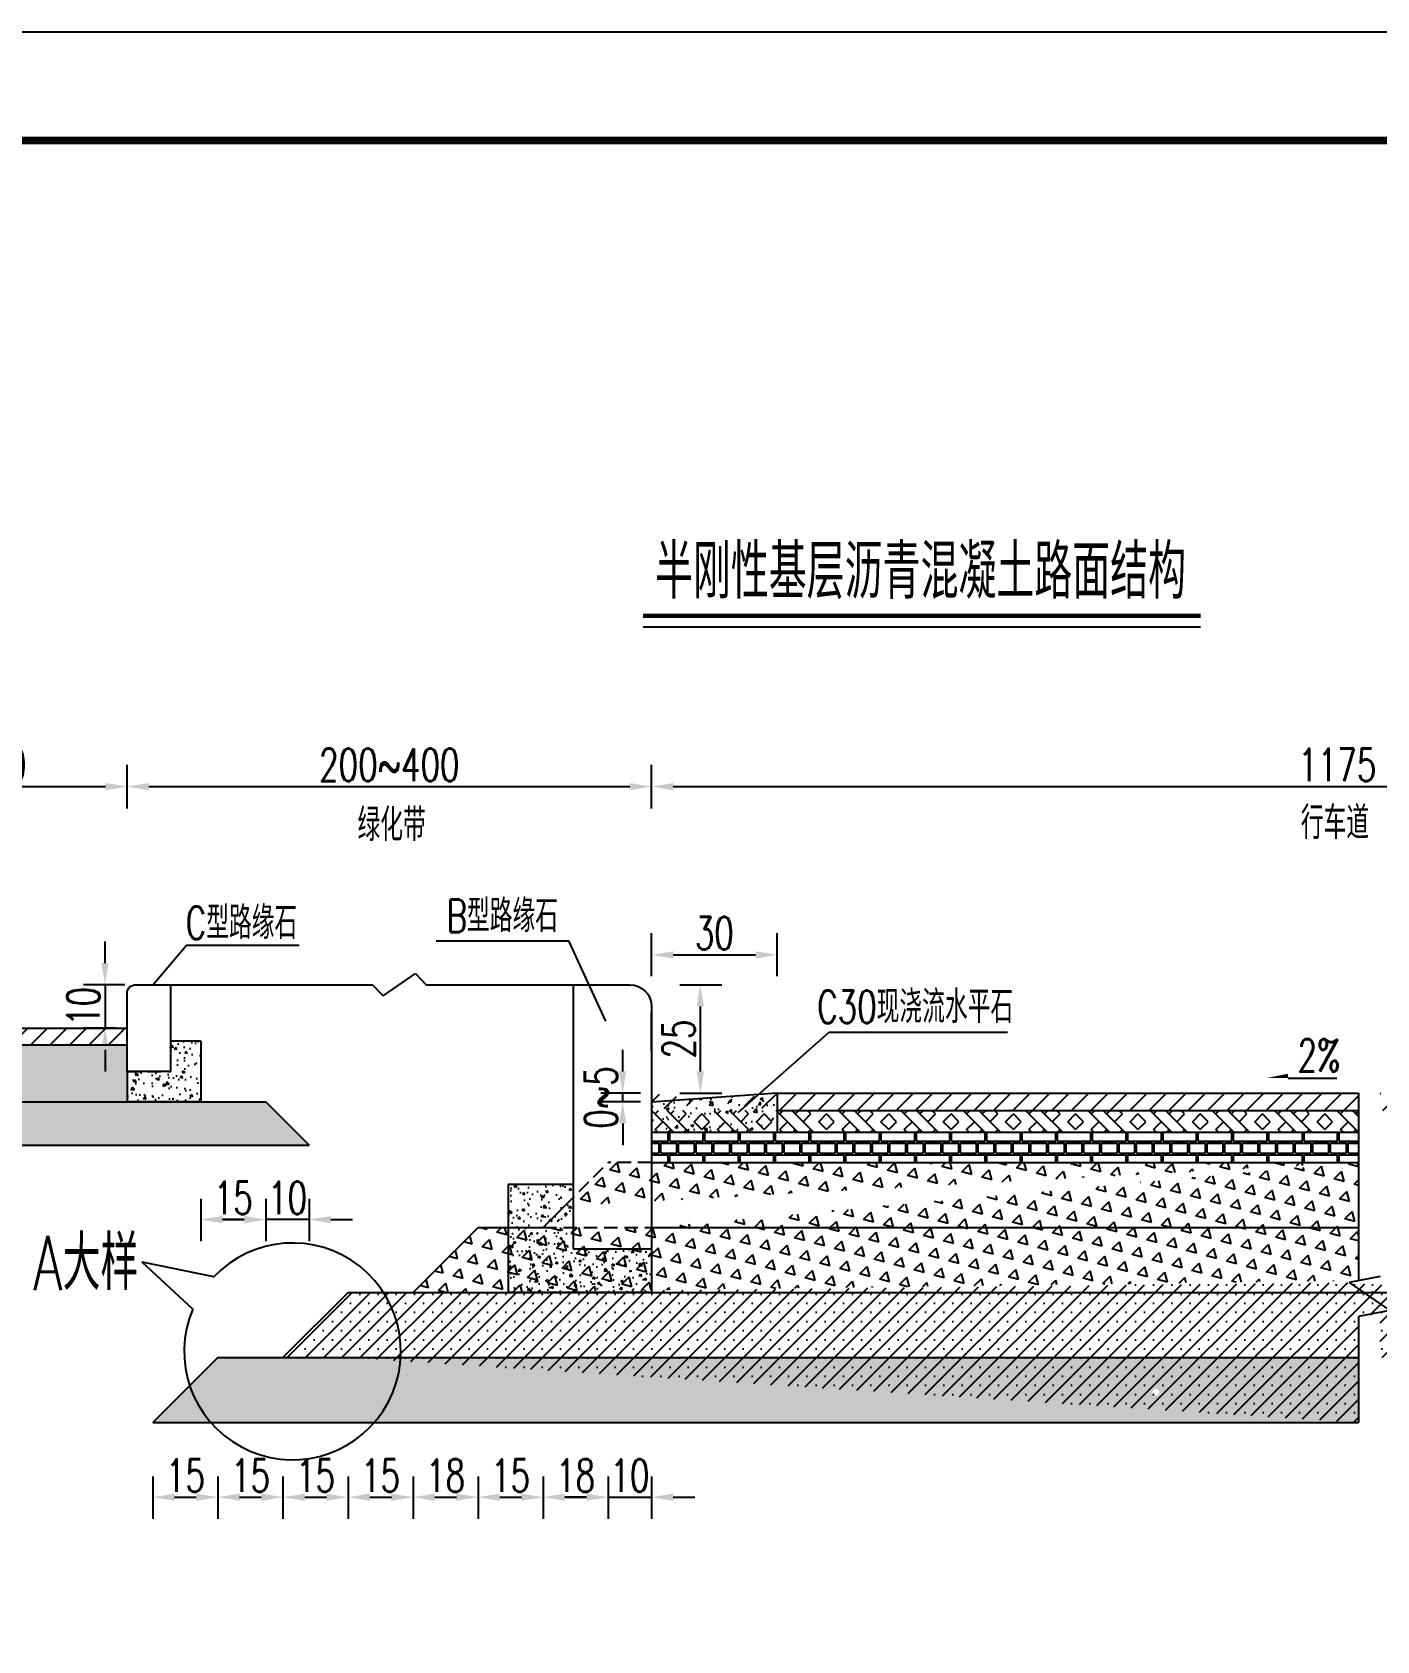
# Model space of a CAD drawing. Extents: x -728 to 112, y -1287 to -990.
# Drawn here: x -575.1 to -451.1, y -1138.3 to -989.8 of the extents above; entities that cross this region are included whole.
import ezdxf
from ezdxf.enums import TextEntityAlignment as Align

# ---------------------------------------------------------------- set-up
doc = ezdxf.new("R2010")
doc.units = 0
doc.header["$LTSCALE"] = 5
doc.header["$PDMODE"] = 32
doc.header["$PDSIZE"] = 0.3
doc.linetypes.add('HIDDEN', pattern=[0.375, 0.25, -0.125])
doc.layers.get('0').update_dxf_attribs({"linetype": 'CONTINUOUS'})
doc.layers.get('Defpoints').update_dxf_attribs({"linetype": 'CONTINUOUS'})
for name, color, linetype in [('1', 3, 'CONTINUOUS'), ('YOLLOW', 7, 'CONTINUOUS'), ('图框', 7, 'CONTINUOUS'), ('尺寸标注', 2, 'CONTINUOUS'), ('文字', 7, 'CONTINUOUS'), ('路面结构', 2, 'CONTINUOUS'), ('钢筋', 1, 'CONTINUOUS')]:
    doc.layers.add(name, color=color, linetype=linetype)
doc.layers.add('标注', color=4, linetype='CONTINUOUS', lineweight=15)
doc.styles.get("Standard").update_dxf_attribs({"font": 'simplex1.shx', "width": 0.7, "bigfont": 'hztxt.shx'})
doc.dimstyles.new('比例1：200', dxfattribs={"dimtxt": 3, "dimasz": 2, "dimexe": 2, "dimexo": 1, "dimgap": 0.5, "dimtad": 1, "dimlfac": 20, "dimzin": 13, "dimdsep": 46, "dimtxsty": 'Standard', "dimcen": -0.09, "dimclrd": 256, "dimclre": 256, "dimclrt": 7, "dimaunit": 1, "dimadec": 0, "dimazin": 2, "dimtfac": 0.0005, "dimtix": 1, "dimtmove": 2, "dimatfit": 3, "dimfxl": 0, "dimtolj": 1, "dimtzin": 13, "dimarcsym": 0})
pattern_1 = [(45, (-1822.9186, -1858.1006), (-0.841899, 0.841899), []), (45, (-1822.0767, -1858.1006), (-0.841899, 0.841899), [0, -1.190625])]
pattern_2 = [(105, (-1822.9186, -1858.1006), (-1.8400883, 0.4930504), [0.9525, -0.9525]), (165, (-1822.9186, -1858.1006), (-1.3470383, -1.347038), [0.9525, -0.9525]), (45, (-1823.8386, -1857.854), (-0.49305, 1.8400884), [0.9525, -0.9525])]

# ---------------------------------------------------------------- blocks, each defined once
blk = doc.blocks.new('*D3')
at = {"layer": 'Defpoints', "color": 0}
for p in [(-564, -1122.12), (-558, -1122.12), (-558, -1125.03)]:
    blk.add_point(p, dxfattribs=at)
at = {"layer": '标注', "lineweight": -2}
for p, q in [((-564, -1123.12), (-564, -1127.03)), ((-558, -1123.12), (-558, -1127.03)), ((-562, -1125.03), (-560, -1125.03))]:
    blk.add_line(p, q, dxfattribs=at)
at = {"layer": '标注'}
for points in [[(-562, -1124.7), (-562, -1125.36), (-564, -1125.03)], [(-560, -1124.7), (-560, -1125.36), (-558, -1125.03)]]:
    blk.add_solid(points, dxfattribs=at)
at = {"layer": '标注', "color": 7, "insert": (-561, -1123.03), "char_height": 3, "attachment_point": 5}
blk.add_mtext('\\A1;15', dxfattribs=at)
blk = doc.blocks.new('*D4')
at = {"layer": 'Defpoints', "color": 0}
for p in [(-558, -1122.12), (-552, -1122.12), (-552, -1125.03)]:
    blk.add_point(p, dxfattribs=at)
at = {"layer": '标注', "lineweight": -2}
for p, q in [((-558, -1123.12), (-558, -1127.03)), ((-552, -1123.12), (-552, -1127.03)), ((-556, -1125.03), (-554, -1125.03))]:
    blk.add_line(p, q, dxfattribs=at)
at = {"layer": '标注'}
for points in [[(-556, -1124.7), (-556, -1125.36), (-558, -1125.03)], [(-554, -1124.7), (-554, -1125.36), (-552, -1125.03)]]:
    blk.add_solid(points, dxfattribs=at)
at = {"layer": '标注', "color": 7, "insert": (-555, -1123.03), "char_height": 3, "attachment_point": 5}
blk.add_mtext('\\A1;15', dxfattribs=at)
blk = doc.blocks.new('*D5')
at = {"layer": 'Defpoints', "color": 0}
for p in [(-552, -1122.12), (-546, -1122.12), (-546, -1125.03)]:
    blk.add_point(p, dxfattribs=at)
at = {"layer": '标注', "lineweight": -2}
for p, q in [((-552, -1123.12), (-552, -1127.03)), ((-546, -1123.12), (-546, -1127.03)), ((-550, -1125.03), (-548, -1125.03))]:
    blk.add_line(p, q, dxfattribs=at)
at = {"layer": '标注'}
for points in [[(-550, -1124.7), (-550, -1125.36), (-552, -1125.03)], [(-548, -1124.7), (-548, -1125.36), (-546, -1125.03)]]:
    blk.add_solid(points, dxfattribs=at)
at = {"layer": '标注', "color": 7, "insert": (-549, -1123.03), "char_height": 3, "attachment_point": 5}
blk.add_mtext('\\A1;15', dxfattribs=at)
blk = doc.blocks.new('*D6')
at = {"layer": 'Defpoints', "color": 0}
for p in [(-546, -1122.12), (-540, -1122.12), (-540, -1125.03)]:
    blk.add_point(p, dxfattribs=at)
at = {"layer": '标注', "lineweight": -2}
for p, q in [((-546, -1123.12), (-546, -1127.03)), ((-540, -1123.12), (-540, -1127.03)), ((-544, -1125.03), (-542, -1125.03))]:
    blk.add_line(p, q, dxfattribs=at)
at = {"layer": '标注'}
for points in [[(-544, -1124.7), (-544, -1125.36), (-546, -1125.03)], [(-542, -1124.7), (-542, -1125.36), (-540, -1125.03)]]:
    blk.add_solid(points, dxfattribs=at)
at = {"layer": '标注', "color": 7, "insert": (-543, -1123.03), "char_height": 3, "attachment_point": 5}
blk.add_mtext('\\A1;15', dxfattribs=at)
blk = doc.blocks.new('*D7')
at = {"layer": 'Defpoints', "color": 0}
for p in [(-540, -1122.12), (-534, -1122.12), (-534, -1125.03)]:
    blk.add_point(p, dxfattribs=at)
at = {"layer": '标注', "lineweight": -2}
for p, q in [((-540, -1123.12), (-540, -1127.03)), ((-534, -1123.12), (-534, -1127.03)), ((-538, -1125.03), (-536, -1125.03))]:
    blk.add_line(p, q, dxfattribs=at)
at = {"layer": '标注'}
for points in [[(-538, -1124.7), (-538, -1125.36), (-540, -1125.03)], [(-536, -1124.7), (-536, -1125.36), (-534, -1125.03)]]:
    blk.add_solid(points, dxfattribs=at)
at = {"layer": '标注', "color": 7, "insert": (-537, -1123.03), "char_height": 3, "attachment_point": 5}
blk.add_mtext('\\A1;18', dxfattribs=at)
blk = doc.blocks.new('*D8')
at = {"layer": 'Defpoints', "color": 0}
for p in [(-534, -1122.12), (-528, -1122.12), (-528, -1125.03)]:
    blk.add_point(p, dxfattribs=at)
at = {"layer": '标注', "lineweight": -2}
for p, q in [((-534, -1123.12), (-534, -1127.03)), ((-528, -1123.12), (-528, -1127.03)), ((-532, -1125.03), (-530, -1125.03))]:
    blk.add_line(p, q, dxfattribs=at)
at = {"layer": '标注'}
for points in [[(-532, -1124.7), (-532, -1125.36), (-534, -1125.03)], [(-530, -1124.7), (-530, -1125.36), (-528, -1125.03)]]:
    blk.add_solid(points, dxfattribs=at)
at = {"layer": '标注', "color": 7, "insert": (-531, -1123.03), "char_height": 3, "attachment_point": 5}
blk.add_mtext('\\A1;15', dxfattribs=at)
blk = doc.blocks.new('*D9')
at = {"layer": 'Defpoints', "color": 0}
for p in [(-528, -1122.12), (-522, -1122.12), (-522, -1125.03)]:
    blk.add_point(p, dxfattribs=at)
at = {"layer": '标注', "lineweight": -2}
for p, q in [((-528, -1123.12), (-528, -1127.03)), ((-522, -1123.12), (-522, -1127.03)), ((-526, -1125.03), (-524, -1125.03))]:
    blk.add_line(p, q, dxfattribs=at)
at = {"layer": '标注'}
for points in [[(-526, -1124.7), (-526, -1125.36), (-528, -1125.03)], [(-524, -1124.7), (-524, -1125.36), (-522, -1125.03)]]:
    blk.add_solid(points, dxfattribs=at)
at = {"layer": '标注', "color": 7, "insert": (-525, -1123.03), "char_height": 3, "attachment_point": 5}
blk.add_mtext('\\A1;18', dxfattribs=at)
blk = doc.blocks.new('*D10')
at = {"layer": 'Defpoints', "color": 0}
for p in [(-522, -1122.12), (-518, -1122.12), (-518, -1125.03)]:
    blk.add_point(p, dxfattribs=at)
at = {"layer": '标注', "lineweight": -2}
for p, q in [((-522, -1123.12), (-522, -1127.03)), ((-518, -1123.12), (-518, -1127.03)), ((-524, -1125.03), (-526, -1125.03)), ((-522, -1125.03), (-518, -1125.03)), ((-516, -1125.03), (-514, -1125.03))]:
    blk.add_line(p, q, dxfattribs=at)
at = {"layer": '标注'}
for points in [[(-524, -1124.7), (-524, -1125.36), (-522, -1125.03)], [(-516, -1124.7), (-516, -1125.36), (-518, -1125.03)]]:
    blk.add_solid(points, dxfattribs=at)
at = {"layer": '标注', "color": 7, "insert": (-520, -1123.03), "char_height": 3, "attachment_point": 5}
blk.add_mtext('\\A1;10', dxfattribs=at)
blk = doc.blocks.new('*D20')
at = {"layer": 'Defpoints', "color": 0}
for p in [(-518, -1059.45), (-566.38, -1062.47), (-518, -1062.47)]:
    blk.add_point(p, dxfattribs=at)
at = {"layer": '标注', "lineweight": -2}
for p, q in [((-566.38, -1061.47), (-566.38, -1057.45)), ((-518, -1061.47), (-518, -1057.45)), ((-564.38, -1059.45), (-520, -1059.45))]:
    blk.add_line(p, q, dxfattribs=at)
at = {"layer": '标注'}
for points in [[(-564.38, -1059.12), (-564.38, -1059.78), (-566.38, -1059.45)], [(-520, -1059.12), (-520, -1059.78), (-518, -1059.45)]]:
    blk.add_solid(points, dxfattribs=at)
at = {"layer": '标注', "color": 7, "insert": (-542.19, -1057.45), "char_height": 3, "attachment_point": 5}
blk.add_mtext('\\A1;200~400', dxfattribs=at)
blk = doc.blocks.new('*D21')
at = {"layer": 'Defpoints', "color": 0}
for p in [(-391.43, -1059.45), (-518, -1062.47), (-391.43, -1062.47)]:
    blk.add_point(p, dxfattribs=at)
at = {"layer": '标注', "lineweight": -2}
for p, q in [((-518, -1061.47), (-518, -1057.45)), ((-391.43, -1061.47), (-391.43, -1057.45)), ((-516, -1059.45), (-393.43, -1059.45))]:
    blk.add_line(p, q, dxfattribs=at)
at = {"layer": '标注'}
for points in [[(-516, -1059.12), (-516, -1059.78), (-518, -1059.45)], [(-393.43, -1059.12), (-393.43, -1059.78), (-391.43, -1059.45)]]:
    blk.add_solid(points, dxfattribs=at)
at = {"layer": '标注', "color": 7, "insert": (-454.72, -1057.45), "char_height": 3, "attachment_point": 5}
blk.add_mtext('\\A1;1175', dxfattribs=at)
blk = doc.blocks.new('*D23')
at = {"layer": 'Defpoints', "color": 0}
for p in [(-516.39, -1077.74), (-516.39, -1087.74), (-513.5, -1087.74)]:
    blk.add_point(p, dxfattribs=at)
at = {"layer": '标注', "lineweight": -2}
for p, q in [((-515.39, -1077.74), (-511.5, -1077.74)), ((-513.5, -1079.74), (-513.5, -1085.74)), ((-515.39, -1087.74), (-511.5, -1087.74))]:
    blk.add_line(p, q, dxfattribs=at)
at = {"layer": '标注'}
for points in [[(-513.83, -1079.74), (-513.16, -1079.74), (-513.5, -1077.74)], [(-513.83, -1085.74), (-513.16, -1085.74), (-513.5, -1087.74)]]:
    blk.add_solid(points, dxfattribs=at)
at = {"layer": '标注', "color": 7, "insert": (-515.5, -1082.74), "char_height": 3, "attachment_point": 5, "rotation": 90}
blk.add_mtext('\\A1;25', dxfattribs=at)
blk = doc.blocks.new('*D25')
at = {"layer": 'Defpoints', "color": 0}
for p in [(-565.58, -1077.74), (-568.42, -1081.74), (-566.38, -1081.74)]:
    blk.add_point(p, dxfattribs=at)
at = {"layer": '标注', "lineweight": -2}
for p, q in [((-568.42, -1075.74), (-568.42, -1073.74)), ((-566.58, -1077.74), (-570.42, -1077.74)), ((-568.42, -1077.74), (-568.42, -1081.74)), ((-567.38, -1081.74), (-570.42, -1081.74)), ((-568.42, -1083.74), (-568.42, -1085.74))]:
    blk.add_line(p, q, dxfattribs=at)
at = {"layer": '标注'}
for points in [[(-568.76, -1075.74), (-568.09, -1075.74), (-568.42, -1077.74)], [(-568.76, -1083.74), (-568.09, -1083.74), (-568.42, -1081.74)]]:
    blk.add_solid(points, dxfattribs=at)
at = {"layer": '标注', "color": 7, "insert": (-570.42, -1079.74), "char_height": 3, "attachment_point": 5, "rotation": 90}
blk.add_mtext('\\A1;10', dxfattribs=at)
blk = doc.blocks.new('*D28')
at = {"layer": 'Defpoints', "color": 0}
for p in [(-553.58, -1096.48), (-549.58, -1096.48), (-553.58, -1099.41)]:
    blk.add_point(p, dxfattribs=at)
at = {"layer": '标注', "lineweight": -2}
for p, q in [((-553.58, -1097.48), (-553.58, -1101.41)), ((-549.58, -1097.48), (-549.58, -1101.41)), ((-555.58, -1099.41), (-557.58, -1099.41)), ((-549.58, -1099.41), (-553.58, -1099.41)), ((-547.58, -1099.41), (-545.58, -1099.41))]:
    blk.add_line(p, q, dxfattribs=at)
at = {"layer": '标注'}
for points in [[(-555.58, -1099.08), (-555.58, -1099.74), (-553.58, -1099.41)], [(-547.58, -1099.08), (-547.58, -1099.74), (-549.58, -1099.41)]]:
    blk.add_solid(points, dxfattribs=at)
at = {"layer": '标注', "color": 7, "insert": (-551.58, -1097.41), "char_height": 3, "attachment_point": 5}
blk.add_mtext('\\A1;10', dxfattribs=at)
blk = doc.blocks.new('*D30')
at = {"layer": 'Defpoints', "color": 0}
for p in [(-559.58, -1096.48), (-553.58, -1096.48), (-553.58, -1099.41)]:
    blk.add_point(p, dxfattribs=at)
at = {"layer": '标注', "lineweight": -2}
for p, q in [((-559.58, -1097.48), (-559.58, -1101.41)), ((-553.58, -1097.48), (-553.58, -1101.41)), ((-557.58, -1099.41), (-555.58, -1099.41))]:
    blk.add_line(p, q, dxfattribs=at)
at = {"layer": '标注'}
for points in [[(-557.58, -1099.08), (-557.58, -1099.74), (-559.58, -1099.41)], [(-555.58, -1099.08), (-555.58, -1099.74), (-553.58, -1099.41)]]:
    blk.add_solid(points, dxfattribs=at)
at = {"layer": '标注', "color": 7, "insert": (-556.58, -1097.41), "char_height": 3, "attachment_point": 5}
blk.add_mtext('\\A1;15', dxfattribs=at)
blk = doc.blocks.new('*D31')
at = {"layer": 'Defpoints', "color": 0}
for p in [(-566.38, -1059.45), (-590.35, -1062.47), (-566.38, -1062.47)]:
    blk.add_point(p, dxfattribs=at)
at = {"layer": '标注', "lineweight": -2}
for p, q in [((-590.35, -1061.47), (-590.35, -1057.45)), ((-566.38, -1061.47), (-566.38, -1057.45)), ((-588.35, -1059.45), (-568.38, -1059.45))]:
    blk.add_line(p, q, dxfattribs=at)
at = {"layer": '标注'}
for points in [[(-588.35, -1059.12), (-588.35, -1059.78), (-590.35, -1059.45)], [(-568.38, -1059.12), (-568.38, -1059.78), (-566.38, -1059.45)]]:
    blk.add_solid(points, dxfattribs=at)
at = {"layer": '标注', "color": 7, "insert": (-578.37, -1057.45), "char_height": 3, "attachment_point": 5}
blk.add_mtext('\\A1;150', dxfattribs=at)
blk = doc.blocks.new('*D32')
at = {"layer": 'Defpoints', "color": 0}
for p in [(-520.66, -1087.74), (-518, -1087.74), (-518, -1088.54)]:
    blk.add_point(p, dxfattribs=at)
at = {"layer": '标注', "lineweight": -2}
for p, q in [((-520.66, -1085.74), (-520.66, -1083.74)), ((-519, -1087.74), (-522.66, -1087.74)), ((-520.66, -1088.54), (-520.66, -1087.74)), ((-519, -1088.54), (-522.66, -1088.54)), ((-520.66, -1090.54), (-520.66, -1092.54))]:
    blk.add_line(p, q, dxfattribs=at)
at = {"layer": '标注'}
for points in [[(-521, -1085.74), (-520.33, -1085.74), (-520.66, -1087.74)], [(-521, -1090.54), (-520.33, -1090.54), (-520.66, -1088.54)]]:
    blk.add_solid(points, dxfattribs=at)
at = {"layer": '标注', "color": 7, "insert": (-522.66, -1088.14), "char_height": 3, "attachment_point": 5, "rotation": 90}
blk.add_mtext('\\A1;0~5', dxfattribs=at)
blk = doc.blocks.new('*D33')
at = {"layer": 'Defpoints', "color": 0}
for p in [(-506.4, -1074.98), (-518, -1077.95), (-506.4, -1077.95)]:
    blk.add_point(p, dxfattribs=at)
at = {"layer": '标注', "lineweight": -2}
for p, q in [((-518, -1076.95), (-518, -1072.98)), ((-506.4, -1076.95), (-506.4, -1072.98)), ((-516, -1074.98), (-508.4, -1074.98))]:
    blk.add_line(p, q, dxfattribs=at)
at = {"layer": '标注'}
for points in [[(-516, -1074.65), (-516, -1075.32), (-518, -1074.98)], [(-508.4, -1074.65), (-508.4, -1075.32), (-506.4, -1074.98)]]:
    blk.add_solid(points, dxfattribs=at)
at = {"layer": '标注', "color": 7, "insert": (-512.2, -1072.98), "char_height": 3, "attachment_point": 5}
blk.add_mtext('\\A1;30', dxfattribs=at)
blk = doc.blocks.new('123')
blk.add_lwpolyline([(-308.2, -1286.83), (-308.2, -989.83), (-728.2, -989.83), (-728.2, -1286.83)], close=True)

msp = doc.modelspace()

# ---------------------------------------------------------------- hatches: boundary and pattern name
at = {"layer": '尺寸标注'}
h = msp.add_hatch(dxfattribs=at)
h.set_pattern_fill('ANSI31', color=3, scale=0.4, style=0)
h.set_pattern_definition([(45, (3e-08, -39.2318), (-0.8980256, 0.8980256), [])])
h.paths.add_polyline_path([(-590.35026, -1081.73687), (-590.35026, -1083.27331), (-566.38499, -1083.27331), (-566.38499, -1081.73687)])
h = msp.add_hatch(dxfattribs=at)
h.set_pattern_fill('AR-CONC', color=256, scale=0.016, style=0)
h.set_pattern_definition([(50, (3e-08, -39.2318), (2.9149547, -0.2550254), [0.3048, -3.3528]), (355, (3e-08, -39.2318), (-0.563885, 3.056906), [0.24384, -2.68224]), (100.451, (0.243, -39.253), (2.35108, 2.801867), [0.25904, -2.84944]), (46.1842, (3e-08, -38.419), (4.337265, -0.672677), [0.4572, -5.0292]), (96.6356, (0.3614, -38.475), (3.798468, 3.958809), [0.38856, -4.27416]), (351.184, (3e-08, -38.419), (3.798474, 3.958802), [0.36576, -4.02336]), (21, (0.4064, -38.6222), (2.425838, -1.6362483), [0.3048, -3.3528]), (326, (0.4064, -38.6222), (0.9888325, 2.9470075), [0.24384, -2.68224]), (71.4514, (0.6086, -38.7585), (3.414664, 1.310766), [0.25904, -2.84944]), (37.5, (3e-08, -39.2318), (0.04941765, 1.3528806), [0, -2.649728, 0, -2.72288, 0, -2.6924]), (7.5, (3e-08, -39.2318), (1.0691146, 1.6028892), [0, -1.552448, 0, -2.588768, 0, -1.02616]), (327.5, (-0.9063, -39.2318), (2.1694495, -0.0916599), [0, -1.016, 0, -3.16992, 0, -4.20624]), (317.5, (-1.3127, -39.2318), (2.370067, 0.406824), [0, -1.3208, 0, -2.105152, 0, -2.98704])])
h.paths.add_polyline_path([(-647.43632, -1087.73687), (-647.43632, -1088.53687), (-566.38499, -1088.53687), (-566.38499, -1083.27331), (-590.35026, -1083.27331), (-590.35026, -1087.73687), (-593.55026, -1087.73687), (-593.55026, -1084.53687), (-644.23632, -1084.53687), (-644.23632, -1087.73687)])
at = {"layer": '尺寸标注', "linetype": 'Continuous', "ltscale": 2}
h = msp.add_hatch(dxfattribs=at)
h.set_pattern_fill('AR-CONC', color=256, scale=0.3, style=0)
h.set_pattern_definition([(130, (4115.0023, -66.6602), (-2.15178055, -0.1882564), [0.225, -2.475]), (185, (4115.0023, -66.6602), (0.416254, 2.2565764), [0.18, -1.98]), (79.5486, (4114.823, -66.676), (-1.7355281, 2.0683186), [0.1912206, -2.1034263]), (133.8158, (4115.0023, -66.0602), (-3.2017231, -0.496557), [0.3375, -3.7125]), (83.3644, (4114.7354, -66.1016), (-2.8039881, 2.9223536), [0.2868309, -3.155139]), (188.8158, (4115.0023, -66.0602), (-2.8039858, 2.9223558), [0.27, -2.97]), (159, (4114.7023, -66.2102), (-1.79072116, -1.2078567), [0.225, -2.475]), (214, (4114.7023, -66.2102), (-0.729946, 2.1754501), [0.18, -1.98]), (108.5486, (4114.553, -66.3109), (-2.5206679, 0.9675915), [0.1912206, -2.1034263]), (142.5, (4115.00225, -66.6602), (-0.03647957, 0.99868156), [0, -1.956, 0, -2.01, 0, -1.9875]), (172.5, (4115.0023, -66.6602), (-0.78920861, 1.18323514), [0, -1.146, 0, -1.911, 0, -0.7575]), (212.5, (4115.67125, -66.6602), (-1.60146731, -0.06766462), [0, -0.75, 0, -2.34, 0, -3.105]), (222.5, (4115.9713, -66.6602), (-1.7495585, 0.30031495), [0, -0.975, 0, -1.554, 0, -2.205])])
h.paths.add_polyline_path([(-566.38499, -1088.53687), (-559.58499, -1088.53687), (-559.58499, -1082.93687), (-562.38499, -1082.93687), (-562.38499, -1085.73687), (-566.38499, -1085.73687)])
at = {"layer": '尺寸标注'}
h = msp.add_hatch(dxfattribs=at)
h.set_pattern_fill('ANSI31', color=256, scale=0.4, style=0)
h.set_pattern_definition([(45, (-1010.5014, -654.2993), (-0.8980256, 0.8980256), [])])
edge = h.paths.add_edge_path()
edge.add_line((-506.40029, -1087.73687), (-452.76692, -1087.73687))
edge.add_line((-452.76692, -1087.73687), (-452.76692, -1089.33687))
edge.add_line((-506.40029, -1089.33687), (-452.76692, -1089.33687))
edge.add_line((-518.00092, -1087.73687), (-518.00092, -1089.33687))
h.paths.add_polyline_path([(-450.76692, -1087.73687), (-450.76692, -1089.33687), (-391.43258, -1089.33687), (-391.43258, -1087.73687)])
h = msp.add_hatch(dxfattribs=at)
h.set_pattern_fill('AR-CONC', color=256, scale=0.015, style=0)
h.set_pattern_definition([(50, (3e-08, -39.2318), (2.73277, -0.2390863), [0.28575, -3.14325]), (355, (3e-08, -39.2318), (-0.5286424, 2.8658496), [0.2286, -2.5146]), (100.451, (0.2277, -39.2517), (2.2041375, 2.6267503), [0.24285, -2.67135]), (46.1842, (3e-08, -38.4698), (4.066186, -0.630635), [0.428625, -4.714875]), (96.6356, (0.339, -38.5223), (3.561064, 3.711383), [0.364275, -4.007025]), (351.184, (3e-08, -38.4698), (3.561069, 3.711377), [0.3429, -3.7719]), (21, (0.381, -38.6603), (2.274223, -1.5339828), [0.28575, -3.14325]), (326, (0.381, -38.6603), (0.9270304, 2.7628195), [0.2286, -2.5146]), (71.4514, (0.5705, -38.788), (3.2012474, 1.228843), [0.24285, -2.67135]), (37.5, (3e-08, -39.2318), (0.04632905, 1.2683256), [0, -2.48412, 0, -2.5527, 0, -2.524125]), (7.5, (3e-08, -39.2318), (1.002295, 1.5027086), [0, -1.45542, 0, -2.42697, 0, -0.962025]), (327.5, (-0.8496, -39.2318), (2.0338589, -0.0859312), [0, -0.9525, 0, -2.9718, 0, -3.94335]), (317.5, (-1.2306, -39.2318), (2.2219377, 0.3813974), [0, -1.23825, 0, -1.97358, 0, -2.80035])])
h.paths.add_polyline_path([(-506.40029, -1091.33687), (-506.40029, -1087.73687), (-518.00092, -1088.56119), (-518.00092, -1089.33687), (-518.00092, -1091.33687)])
h = msp.add_hatch(dxfattribs=at)
h.set_pattern_fill('BOX', color=256, scale=0.16, angle=45, style=0)
h.set_pattern_definition([(135, (-1010.5014, -654.2993), (-2.873682, -2.873682), []), (135, (-1009.783, -653.581), (-2.873682, -2.873682), []), (45, (-1010.5014, -654.2993), (-2.873682, 2.873682), [-1.016, 1.016]), (45, (-1011.22, -653.581), (-2.873682, 2.873682), [-1.016, 1.016]), (45, (-1011.9383, -652.8624), (-2.873682, 2.873682), [1.016, -1.016]), (45, (-1012.6567, -652.144), (-2.873682, 2.873682), [1.016, -1.016]), (135, (-1009.0646, -652.8624), (-2.873682, -2.873682), [1.016, -1.016]), (135, (-1008.346, -652.144), (-2.873682, -2.873682), [1.016, -1.016])])
edge = h.paths.add_edge_path()
edge.add_line((-452.76692, -1089.33687), (-452.76692, -1091.33687))
edge.add_line((-518.00092, -1091.33687), (-452.76692, -1091.33687))
edge.add_line((-518.00092, -1089.33687), (-518.00092, -1091.33687))
edge.add_line((-506.40029, -1089.33687), (-452.76692, -1089.33687))
h = msp.add_hatch(dxfattribs=at)
h.set_pattern_fill('AR-BRELM', color=256, scale=0.016, style=0)
h.set_pattern_definition([(0, (-1010.5014, -654.2993), (0, 2.167744), [3.0988, -0.1524]), (0, (-1010.5014, -653.3849), (0, 2.167744), [3.0988, -0.1524]), (0, (-1009.6886, -653.2154), (0, 2.167744), [1.4732, -0.1524]), (0, (-1009.6886, -652.301), (0, 2.167744), [1.4732, -0.1524]), (90, (-1010.5014, -654.2993), (-3.2512, 2e-16), [0.9144, -1.253338]), (90, (-1010.6538, -654.2993), (-3.2512, 2e-16), [0.9144, -1.253338]), (90, (-1009.6886, -653.2154), (-1.6256, 1e-16), [0.9144, -1.2533376]), (90, (-1009.841, -653.2154), (-1.6256, 1e-16), [0.9144, -1.2533376])])
h.paths.add_polyline_path([(-518.00092, -1094.13687), (-452.76692, -1094.13687), (-452.76692, -1091.33687), (-518.00092, -1091.33687)])
at = {"layer": '尺寸标注', "linetype": 'Continuous', "ltscale": 2}
h = msp.add_hatch(dxfattribs=at)
h.set_pattern_fill('AR-CONC', color=256, scale=0.3, style=0)
h.set_pattern_definition([(130, (4329.9547, -70.2602), (-2.15178055, -0.1882564), [0.225, -2.475]), (185, (4329.9547, -70.2602), (0.416254, 2.2565764), [0.18, -1.98]), (79.5486, (4329.7754, -70.2759), (-1.73552815, 2.0683186), [0.1912206, -2.1034263]), (133.8158, (4329.9547, -69.6602), (-3.2017231, -0.496557), [0.3375, -3.7125]), (83.3644, (4329.688, -69.7016), (-2.8039881, 2.9223536), [0.2868309, -3.155139]), (188.8158, (4329.9547, -69.6602), (-2.8039858, 2.9223558), [0.27, -2.97]), (159, (4329.6547, -69.8102), (-1.79072116, -1.2078567), [0.225, -2.475]), (214, (4329.6547, -69.8102), (-0.729946, 2.1754501), [0.18, -1.98]), (108.5486, (4329.5054, -69.9108), (-2.5206679, 0.9675915), [0.1912206, -2.1034263]), (142.5, (4329.9547, -70.2602), (-0.03647957, 0.99868156), [0, -1.956, 0, -2.01, 0, -1.9875]), (172.5, (4329.9547, -70.2602), (-0.78920861, 1.18323514), [0, -1.146, 0, -1.911, 0, -0.7575]), (212.5, (4330.6237, -70.2602), (-1.60146731, -0.06766462), [0, -0.75, 0, -2.34, 0, -3.105]), (222.5, (4330.9237, -70.2602), (-1.7495585, 0.30031495), [0, -0.975, 0, -1.554, 0, -2.205])])
h.paths.add_polyline_path([(-529.20092, -1101.33683), (-525.20092, -1097.33683), (-525.20092, -1102.13683), (-518.00092, -1102.13683), (-518.00092, -1106.13687), (-531.20092, -1106.13687), (-531.20092, -1103.33683)])
h.paths.add_polyline_path([(-531.20092, -1096.13687), (-525.20092, -1096.13687), (-525.20092, -1097.33683), (-529.20092, -1101.33683), (-531.20092, -1103.33683)])
at = {"layer": '路面结构', "linetype": 'Continuous'}
h = msp.add_hatch(dxfattribs=at)
h.set_pattern_fill('AR-SAND', color=256, scale=0.03, style=0)
h.set_pattern_definition([(37.5, (3e-08, -39.2318), (-0.0480009, 1.4682397), [0, -1.15824, 0, -1.2954, 0, -1.23825]), (7.5, (3e-08, -39.2318), (1.34857, 2.1504753), [0, -0.62484, 0, -1.04394, 0, -0.40005]), (327.5, (-0.9373, -39.2318), (2.3729771, 0.0043116), [0, -0.381, 0, -1.3716, 0, -1.7907]), (317.5, (-0.9373, -39.2318), (2.2906694, 0.668788), [0, -0.1905, 0, -0.89916, 0, -1.0287])])
h.paths.add_polyline_path([(-653.43632, -1088.53687), (-657.43632, -1092.53687), (-549.58499, -1092.53687), (-553.58499, -1088.53687)])
at = {"layer": '路面结构'}
h = msp.add_hatch(dxfattribs=at)
h.set_pattern_fill('TRIANG', color=256, scale=0.2, angle=45, style=0)
h.set_pattern_definition(pattern_2)
edge = h.paths.add_edge_path()
edge.add_line((-526.00092, -1098.13687), (-522.00092, -1094.13687))
edge.add_line((-518.00092, -1094.13687), (-522.00092, -1094.13687))
edge.add_line((-518.00092, -1094.13687), (-452.76692, -1094.13687))
edge.add_line((-518.00092, -1100.13687), (-452.76692, -1100.13687))
edge.add_line((-452.76692, -1094.13687), (-452.76692, -1100.13687))
h = msp.add_hatch(dxfattribs=at)
h.set_pattern_fill('TRIANG', color=256, scale=0.2, angle=45, style=0)
h.set_pattern_definition(pattern_2)
edge = h.paths.add_edge_path()
edge.add_line((-540.00092, -1106.13687), (-534.00092, -1100.13687))
edge.add_line((-534.00092, -1100.13687), (-528.00092, -1100.13687))
edge.add_line((-518.00092, -1100.13687), (-452.76692, -1100.13687))
edge.add_line((-528.00092, -1100.13687), (-518.00092, -1100.13687))
edge.add_line((-452.76692, -1100.13687), (-452.76692, -1105.04374))
edge.add_line((-534.00092, -1106.13687), (-452.29046, -1106.13687))
edge.add_line((-546.00092, -1106.13687), (-534.00092, -1106.13687))
h = msp.add_hatch(dxfattribs=at)
h.set_pattern_fill('SACNCR', color=256, scale=0.5, style=0)
h.set_pattern_definition(pattern_1)
h.paths.add_polyline_path([(-534.00092, -1106.13687), (-452.29046, -1106.13687)], flags=17)
edge = h.paths.add_edge_path()
edge.add_line((-546.00092, -1106.13687), (-552.00092, -1112.13687))
edge.add_line((-546.00092, -1106.13687), (-534.00092, -1106.13687))
edge.add_line((-453.64198, -1105.21464), (-449.86407, -1107.79255))
edge.add_line((-449.86407, -1107.79255), (-452.76692, -1108.35337))
edge.add_line((-452.76692, -1108.35337), (-452.76692, -1118.13687))
edge.add_line((-546.00092, -1112.13687), (-452.76692, -1112.13687))
edge.add_line((-558.00092, -1112.13687), (-546.00092, -1112.13687))
h = msp.add_hatch(dxfattribs=at)
h.set_pattern_fill('SACNCR', color=256, scale=0.5, style=0)
h.set_pattern_definition(pattern_1)
edge = h.paths.add_edge_path()
edge.add_line((-453.64198, -1105.21464), (-449.86407, -1107.79255))
edge.add_line((-449.86407, -1107.79255), (-452.76692, -1108.35337))
edge.add_line((-450.76692, -1107.96698), (-450.76692, -1112.13687))
edge.add_line((-450.76692, -1112.13687), (-363.43258, -1112.13687))
edge.add_line((-452.29046, -1106.13687), (-375.43258, -1106.13687))
edge.add_line((-363.43258, -1106.13687), (-375.43258, -1106.13687))
edge.add_line((-363.43258, -1106.13687), (-357.43258, -1112.13687))
edge.add_line((-351.43258, -1112.13687), (-363.43258, -1112.13687))
h = msp.add_hatch(dxfattribs=at)
h.set_pattern_fill('GRAVEL', color=8, scale=0.2, style=0)
h.set_pattern_definition([(228.0128, (-1819.26096, -1853.0206), (-40.64003453, -45.72005618), [0.683442, -67.661]), (184.9697, (-1819.71816, -1853.5286), (60.960098612, 5.07996415), [1.17281, -116.108]), (132.5104, (-1820.88656, -1853.6302), (50.799963037, -55.880054585), [0.826964, -81.8694]), (267.2737, (-1822.86776, -1854.9002), (5.07997794, 101.599967307), [1.06801, -105.7328]), (292.8337, (-1822.91856, -1855.967), (-25.40007211, 60.96003466), [1.047268, -103.6796]), (357.2737, (-1822.51216, -1856.9322), (-101.599967307, 5.07997794), [1.06801, -105.7328]), (37.6942, (-1821.44536, -1856.983), (-66.040041722, -50.799954714), [1.412388, -139.8262]), (72.2553, (-1820.32776, -1856.1194), (35.56007113, 111.760032412), [1.33344, -132.0106]), (121.4296, (-1819.92136, -1854.8494), (-40.64001047, 66.03992232), [1.071626, -106.091]), (175.2364, (-1820.48016, -1853.935), (55.87995611, -5.07995233), [1.223426, -59.9478]), (222.3974, (-1821.69936, -1853.8334), (-60.960001834, -55.879927301), [1.582156, -156.6336]), (138.8141, (-1817.83856, -1854.951), (-35.55997735, 30.47995311), [0.54001, -53.4612]), (171.4692, (-1818.24496, -1854.5954), (66.03989919, -10.1600256), [1.027364, -101.7092]), (225, (-1819.261, -1854.443), (-1e-15, -5.0799965), [0.718418, -6.46578]), (203.1986, (-1819.61656, -1853.8334), (25.40008565, 10.16004455), [0.386882, -38.3012]), (291.8014, (-1819.9722, -1853.9858), (-5.08000356, 15.2400098), [0.547132, -26.8096]), (30.9638, (-1819.769, -1854.4938), (15.2399839, 10.1600079), [0.88864, -28.7326]), (161.5651, (-1819.007, -1854.0366), (10.1600046, -5.0799924), [0.642574, -15.4218]), (16.3895, (-1822.91856, -1853.9858), (50.80002803, 15.2399683), [0.900176, -89.1176]), (70.3462, (-1822.05496, -1853.7318), (-20.31994338, -55.87992098), [0.755198, -74.7644]), (293.1986, (-1819.00696, -1853.0206), (-10.16004455, 25.40008565), [0.77376, -37.9144]), (343.6105, (-1818.70216, -1853.7318), (-50.80002803, 15.2399683), [0.900176, -89.1176]), (339.444, (-1822.91856, -1857.1354), (-25.40003153, 10.15998767), [0.86807, -42.5354]), (294.7751, (-1822.10576, -1857.4402), (-25.39994081, 55.87997405), [0.727344, -72.0072]), (66.8014, (-1818.95616, -1858.1006), (10.16004455, 25.40008565), [0.77376, -37.9144]), (17.354, (-1818.65136, -1857.3894), (-66.040003564, -20.31996935), [0.851566, -84.3048]), (69.444, (-1821.44536, -1858.1006), (-10.15998767, -25.40003153), [0.434036, -42.9696]), (101.3099, (-1819.261, -1858.1006), (-5.0799749, 20.3199349), [0.25903, -25.644]), (165.9638, (-1819.3118, -1857.8466), (15.2400107, -5.0799912), [1.047268, -19.8981]), (186.009, (-1820.32776, -1857.5926), (50.79992509, 5.079988137), [0.970534, -96.0828]), (303.6901, (-1819.769, -1854.951), (-5.0800017, 10.1599902), [0.732648, -17.58356]), (353.1572, (-1819.36256, -1855.5606), (86.360035713, -10.160045503), [1.279114, -126.632]), (60.9454, (-1818.09256, -1855.713), (-20.31995273, -35.55991522), [0.523016, -51.7788]), (90, (-1817.8386, -1855.256), (-5.08, 5.08), [0.3048, -4.7752]), (120.2564, (-1820.42936, -1857.4402), (20.31995693, -35.559982065), [0.705734, -69.8678]), (48.0128, (-1820.78496, -1856.8306), (40.64003453, 45.72005618), [1.366886, -66.9776]), (0, (-1819.8706, -1855.8146), (5.08, 5.08), [1.3208, -3.7592]), (325.3048, (-1818.54976, -1855.8146), (-50.79991198, 35.56000338), [0.80322, -79.5186]), (254.0546, (-1817.88936, -1856.2718), (-5.08001296, -20.3200484), [0.739658, -36.2434]), (207.646, (-1818.09256, -1856.983), (-96.519966098, -50.80003195), [1.20429, -119.225]), (175.4261, (-1819.15936, -1857.5418), (-66.04001521, 5.079975422), [1.274058, -126.1316]), (175.4261, (-1819.15936, -1857.5418), (-66.04001521, 5.079975422), [1.274058, -126.1316])])
h.paths.add_polyline_path([(-546.00092, -1112.13687), (-558.00092, -1112.13687), (-564.00092, -1118.13687), (-471.47352, -1118.13687), (-471.47352, -1115.67399, -0.414213562), (-471.79042, -1115.35709, -0.414213562), (-471.47352, -1115.0402), (-471.47352, -1112.13687)])
h.paths.add_polyline_path([(-452.76692, -1118.13687), (-452.76692, -1112.13687), (-471.47352, -1112.13687), (-471.47352, -1115.0402, -0.414213562), (-471.15663, -1115.35709, -0.414213562), (-471.47352, -1115.67399), (-471.47352, -1118.13687)])

# ---------------------------------------------------------------- linework, layer by layer
at = {"color": 0}
msp.add_line((-308.20035, -989.82642), (-728.20035, -989.82642), dxfattribs=at)
msp.add_line((-308.20035, -989.82642), (-728.20035, -989.82642), dxfattribs=at)
msp.add_lwpolyline([(-459.26684, -1086.15165, 0.4, 0, 0), (-461.26684, -1086.35165, 0, 0, 0)], format="xyseb", dxfattribs=at)
at = {"layer": '1', "color": 1, "linetype": 'Continuous'}
for p, q in [((-562.38499, -1077.73687), (-543.75039, -1077.73687)), ((-538.77533, -1077.73687), (-528.9798, -1077.73687)), ((-528.9798, -1077.73687), (-525.20092, -1077.73687))]:
    msp.add_line(p, q, dxfattribs=at)
for points in [[(-566.38499, -1078.53687, -0.414213562), (-565.58499, -1077.73687), (-562.38499, -1077.73687), (-562.38499, -1085.73687), (-566.38499, -1085.73687)], [(-525.20092, -1102.13683), (-525.20092, -1077.73687), (-520.00092, -1077.73687, -0.414213562), (-518.00092, -1079.73687), (-518.00092, -1102.13683)]]:
    msp.add_lwpolyline(points, format="xyb", close=True, dxfattribs=at)
msp.add_lwpolyline([(-559.58499, -1082.93687), (-559.58499, -1088.53687), (-566.38499, -1088.53687)], dxfattribs=at)
at = {"layer": 'YOLLOW'}
msp.add_line((-518.77793, -1044.69659), (-467.34531, -1044.69659), dxfattribs=at)
at = {"layer": 'YOLLOW', "const_width": 0.4}
msp.add_lwpolyline([(-518.77793, -1043.69659), (-467.34531, -1043.69659)], dxfattribs=at)
at = {"layer": '图框', "color": 3}
for p, q in [((-593.55026, -1081.73687), (-566.38499, -1081.73687)), ((-590.35026, -1083.27331), (-566.38499, -1083.27331)), ((-653.43632, -1088.53687), (-553.58499, -1088.53687))]:
    msp.add_line(p, q, dxfattribs=at)
at = {"layer": '图框', "const_width": 0.7}
msp.add_lwpolyline([(-318.20035, -999.82642), (-698.20035, -999.82642), (-698.20035, -1276.82642), (-318.20035, -1276.82642), (-318.20035, -999.82642)], dxfattribs=at)
at = {"layer": '尺寸标注', "linetype": 'Continuous', "ltscale": 2}
for p, q in [((-543.75039, -1077.73687), (-542.74416, -1078.76786)), ((-542.74416, -1078.76786), (-539.78156, -1076.70588)), ((-539.78156, -1076.70588), (-538.77533, -1077.73687)), ((-518.00092, -1082.80341), (-518.00092, -1080.22278)), ((-518.00092, -1083.83391), (-518.00092, -1082.52353))]:
    msp.add_line(p, q, dxfattribs=at)
at = {"layer": '尺寸标注', "color": 0, "linetype": 'Continuous'}
msp.add_line((-459.26684, -1086.35165), (-454.76884, -1086.35165), dxfattribs=at)
at = {"layer": '尺寸标注', "color": 2, "linetype": 'Continuous'}
for p, q in [((-452.76692, -1087.73687), (-452.76692, -1094.13687)), ((-452.76692, -1094.13687), (-452.76692, -1100.13687)), ((-452.76692, -1100.13687), (-452.76692, -1105.04374)), ((-452.76692, -1108.35337), (-452.76692, -1118.13687))]:
    msp.add_line(p, q, dxfattribs=at)
at = {"layer": '尺寸标注'}
for p, q in [((-452.76692, -1087.73687), (-452.76692, -1089.33687)), ((-452.76692, -1089.33687), (-452.76692, -1091.33687)), ((-452.76692, -1091.33687), (-452.76692, -1094.13687)), ((-540.00092, -1106.13687), (-518.00092, -1106.13687))]:
    msp.add_line(p, q, dxfattribs=at)
at = {"layer": '尺寸标注', "linetype": 'Continuous'}
for p, q in [((-450.76692, -1104.65315), (-453.64198, -1105.21464)), ((-453.64198, -1105.21464), (-449.86407, -1107.79255)), ((-449.86407, -1107.79255), (-452.76692, -1108.35337))]:
    msp.add_line(p, q, dxfattribs=at)
for points in [[(-550.49813, -1074.10464), (-560.90114, -1074.10464), (-563.98499, -1077.73687)], [(-537.87564, -1073.69026), (-525.66659, -1073.69026), (-522.25024, -1081.11078)], [(-485.13956, -1082.13091), (-501.64113, -1082.13091), (-510.02193, -1089.55143)]]:
    msp.add_lwpolyline(points, dxfattribs=at)
at = {"layer": '路面结构', "color": 1}
for p, q in [((-506.40029, -1087.73687), (-518.00092, -1088.56119)), ((-506.40029, -1087.73687), (-452.76692, -1087.73687)), ((-506.40029, -1087.73687), (-506.40029, -1091.33687)), ((-559.58499, -1088.53687), (-553.58499, -1088.53687)), ((-553.58499, -1088.53687), (-549.58499, -1092.53687)), ((-657.43632, -1092.53687), (-549.58499, -1092.53687)), ((-528.00092, -1100.13687), (-526.00092, -1098.13687)), ((-540.00092, -1106.13687), (-534.00092, -1100.13687)), ((-534.00092, -1100.13687), (-528.00092, -1100.13687)), ((-518.00092, -1100.13687), (-452.76692, -1100.13687)), ((-546.00092, -1106.13687), (-552.00092, -1112.13687)), ((-546.00092, -1106.13687), (-534.00092, -1106.13687)), ((-558.00092, -1112.13687), (-564.00092, -1118.13687)), ((-558.00092, -1112.13687), (-546.00092, -1112.13687)), ((-564.00092, -1118.13687), (-452.76692, -1118.13687))]:
    msp.add_line(p, q, dxfattribs=at)
at = {"layer": '路面结构', "color": 3}
for p, q in [((-506.40029, -1089.33687), (-452.76692, -1089.33687)), ((-506.00092, -1089.33687), (-452.76692, -1089.33687)), ((-518.00092, -1091.33687), (-452.76692, -1091.33687)), ((-518.00092, -1094.13687), (-452.76692, -1094.13687)), ((-506.00092, -1094.13687), (-452.76692, -1094.13687)), ((-534.00092, -1106.13687), (-452.29046, -1106.13687)), ((-534.00092, -1106.13687), (-452.29046, -1106.13687)), ((-452.29046, -1106.13687), (-373.8326, -1106.13687)), ((-452.29046, -1106.13687), (-375.43258, -1106.13687)), ((-546.00092, -1112.13687), (-452.76692, -1112.13687))]:
    msp.add_line(p, q, dxfattribs=at)
at = {"layer": '路面结构'}
msp.add_line((-451.50659, -1106.13687), (-451.3914, -1106.02169), dxfattribs=at)
at = {"layer": '路面结构', "color": 1}
for points in [[(-559.58499, -1082.93687), (-562.38499, -1082.93687)], [(-566.38499, -1085.73687), (-566.38499, -1088.53687)], [(-518.00092, -1102.13683), (-518.00092, -1106.13687), (-531.20092, -1106.13687), (-531.20092, -1096.13687), (-525.20092, -1096.13687)]]:
    msp.add_lwpolyline(points, dxfattribs=at)
at = {"layer": '钢筋', "linetype": 'HIDDEN'}
for p, q in [((-566.38499, -1085.73687), (-562.38499, -1085.73687)), ((-526.00092, -1098.13687), (-522.00092, -1094.13687)), ((-518.00092, -1094.13687), (-522.00092, -1094.13687)), ((-528.00092, -1100.13687), (-518.00092, -1100.13687))]:
    msp.add_line(p, q, dxfattribs=at)
at = {"layer": '钢筋'}
msp.add_lwpolyline([(-560.3258, -1107.66271, 11.221278543), (-558.38913, -1104.70355), (-565.0029, -1103.32787)], format="xyb", close=True, dxfattribs=at)

# ---------------------------------------------------------------- block references
at = {"layer": '标注'}
msp.add_blockref('123', (0, 0), dxfattribs=at)

# ---------------------------------------------------------------- texts
at = {"layer": '尺寸标注', "color": 7, "linetype": 'Continuous', "width": 0.7}
for s, height, p in [('绿化带', 3, (-541.97383, -1064.47649)), ('行车道', 3, (-454.94212, -1064.29)), ('C型路缘石', 3, (-555.82687, -1073.51667)), ('B型路缘石', 3, (-531.77144, -1072.88154)), ('C30现浇流水平石', 3, (-493.6738, -1081.27193)), ('A大样', 5, (-570.18568, -1105.91166))]:
    msp.add_text(s, height=height, dxfattribs=at).set_placement(p, align=Align.CENTER)
msp.add_text('2%', height=3, dxfattribs=at).set_placement((-458.39259, -1085.74979))
at = {"layer": '文字', "width": 0.7}
msp.add_text('半刚性基层沥青混凝土路面结构', height=5, dxfattribs=at).set_placement((-493.17939, -1039.61143), align=Align.MIDDLE_CENTER)

# ---------------------------------------------------------------- dimensions: what is measured, and where the dimension line sits
at = {"layer": '标注'}
for base, p1, p2, text, picture, middle in [((-566.38499, -1059.45073), (-590.35026, -1062.46713), (-566.38499, -1062.46713), '150', '*D31', (-578.36762, -1057.45073)), ((-518.00092, -1059.45073), (-566.38499, -1062.46713), (-518.00092, -1062.46713), '200~400', '*D20', (-542.19295, -1057.45073)), ((-391.43258, -1059.45073), (-518.00092, -1062.46713), (-391.43258, -1062.46713), '1175', '*D21', (-454.71675, -1057.45073)), ((-506.40029, -1074.98352), (-518.00092, -1077.9452), (-506.40029, -1077.9452), '30', '*D33', (-512.2006, -1072.98352)), ((-553.58499, -1099.41147), (-559.58499, -1096.48436), (-553.58499, -1096.48436), '15', '*D30', (-556.58499, -1097.41147)), ((-553.58499, -1099.41147), (-549.58499, -1096.48436), (-553.58499, -1096.48436), '10', '*D28', (-551.58499, -1097.41147)), ((-558.00092, -1125.03124), (-564.00092, -1122.1205), (-558.00092, -1122.1205), '15', '*D3', (-561.00092, -1123.03124)), ((-552.00092, -1125.03124), (-558.00092, -1122.1205), (-552.00092, -1122.1205), '15', '*D4', (-555.00092, -1123.03124)), ((-546.00092, -1125.03124), (-552.00092, -1122.1205), (-546.00092, -1122.1205), '15', '*D5', (-549.00092, -1123.03124)), ((-540.00092, -1125.03124), (-546.00092, -1122.1205), (-540.00092, -1122.1205), '15', '*D6', (-543.00092, -1123.03124)), ((-534.00092, -1125.03124), (-540.00092, -1122.1205), (-534.00092, -1122.1205), '18', '*D7', (-537.00092, -1123.03124)), ((-528.00092, -1125.03124), (-534.00092, -1122.1205), (-528.00092, -1122.1205), '15', '*D8', (-531.00092, -1123.03124)), ((-522.00092, -1125.03124), (-528.00092, -1122.1205), (-522.00092, -1122.1205), '18', '*D9', (-525.00092, -1123.03124)), ((-518.00092, -1125.03124), (-522.00092, -1122.1205), (-518.00092, -1122.1205), '10', '*D10', (-520.00092, -1123.03124))]:
    dim = msp.add_linear_dim(base=base, p1=p1, p2=p2, text=text, dimstyle='比例1：200', override={"dimtxsty": 'Standard'}, dxfattribs=at)
    dim.commit()
    dim.dimension.update_dxf_attribs({"geometry": picture, "text_midpoint": middle})
for base, p1, p2, text, picture, middle in [((-568.42486, -1081.73687), (-565.58499, -1077.73687), (-566.38499, -1081.73687), '10', '*D25', (-570.42486, -1079.73687)), ((-513.498, -1087.73687), (-516.3949, -1077.73687), (-516.3949, -1087.73687), '25', '*D23', (-515.498, -1082.73687)), ((-520.6617, -1087.73687), (-518.00092, -1088.53687), (-518.00092, -1087.73687), '0~5', '*D32', (-522.6617, -1088.13687))]:
    dim = msp.add_linear_dim(base=base, p1=p1, p2=p2, angle=90, text=text, dimstyle='比例1：200', override={"dimtxsty": 'Standard'}, dxfattribs=at)
    dim.commit()
    dim.dimension.update_dxf_attribs({"geometry": picture, "text_midpoint": middle})

doc.saveas('drawing.dxf')
